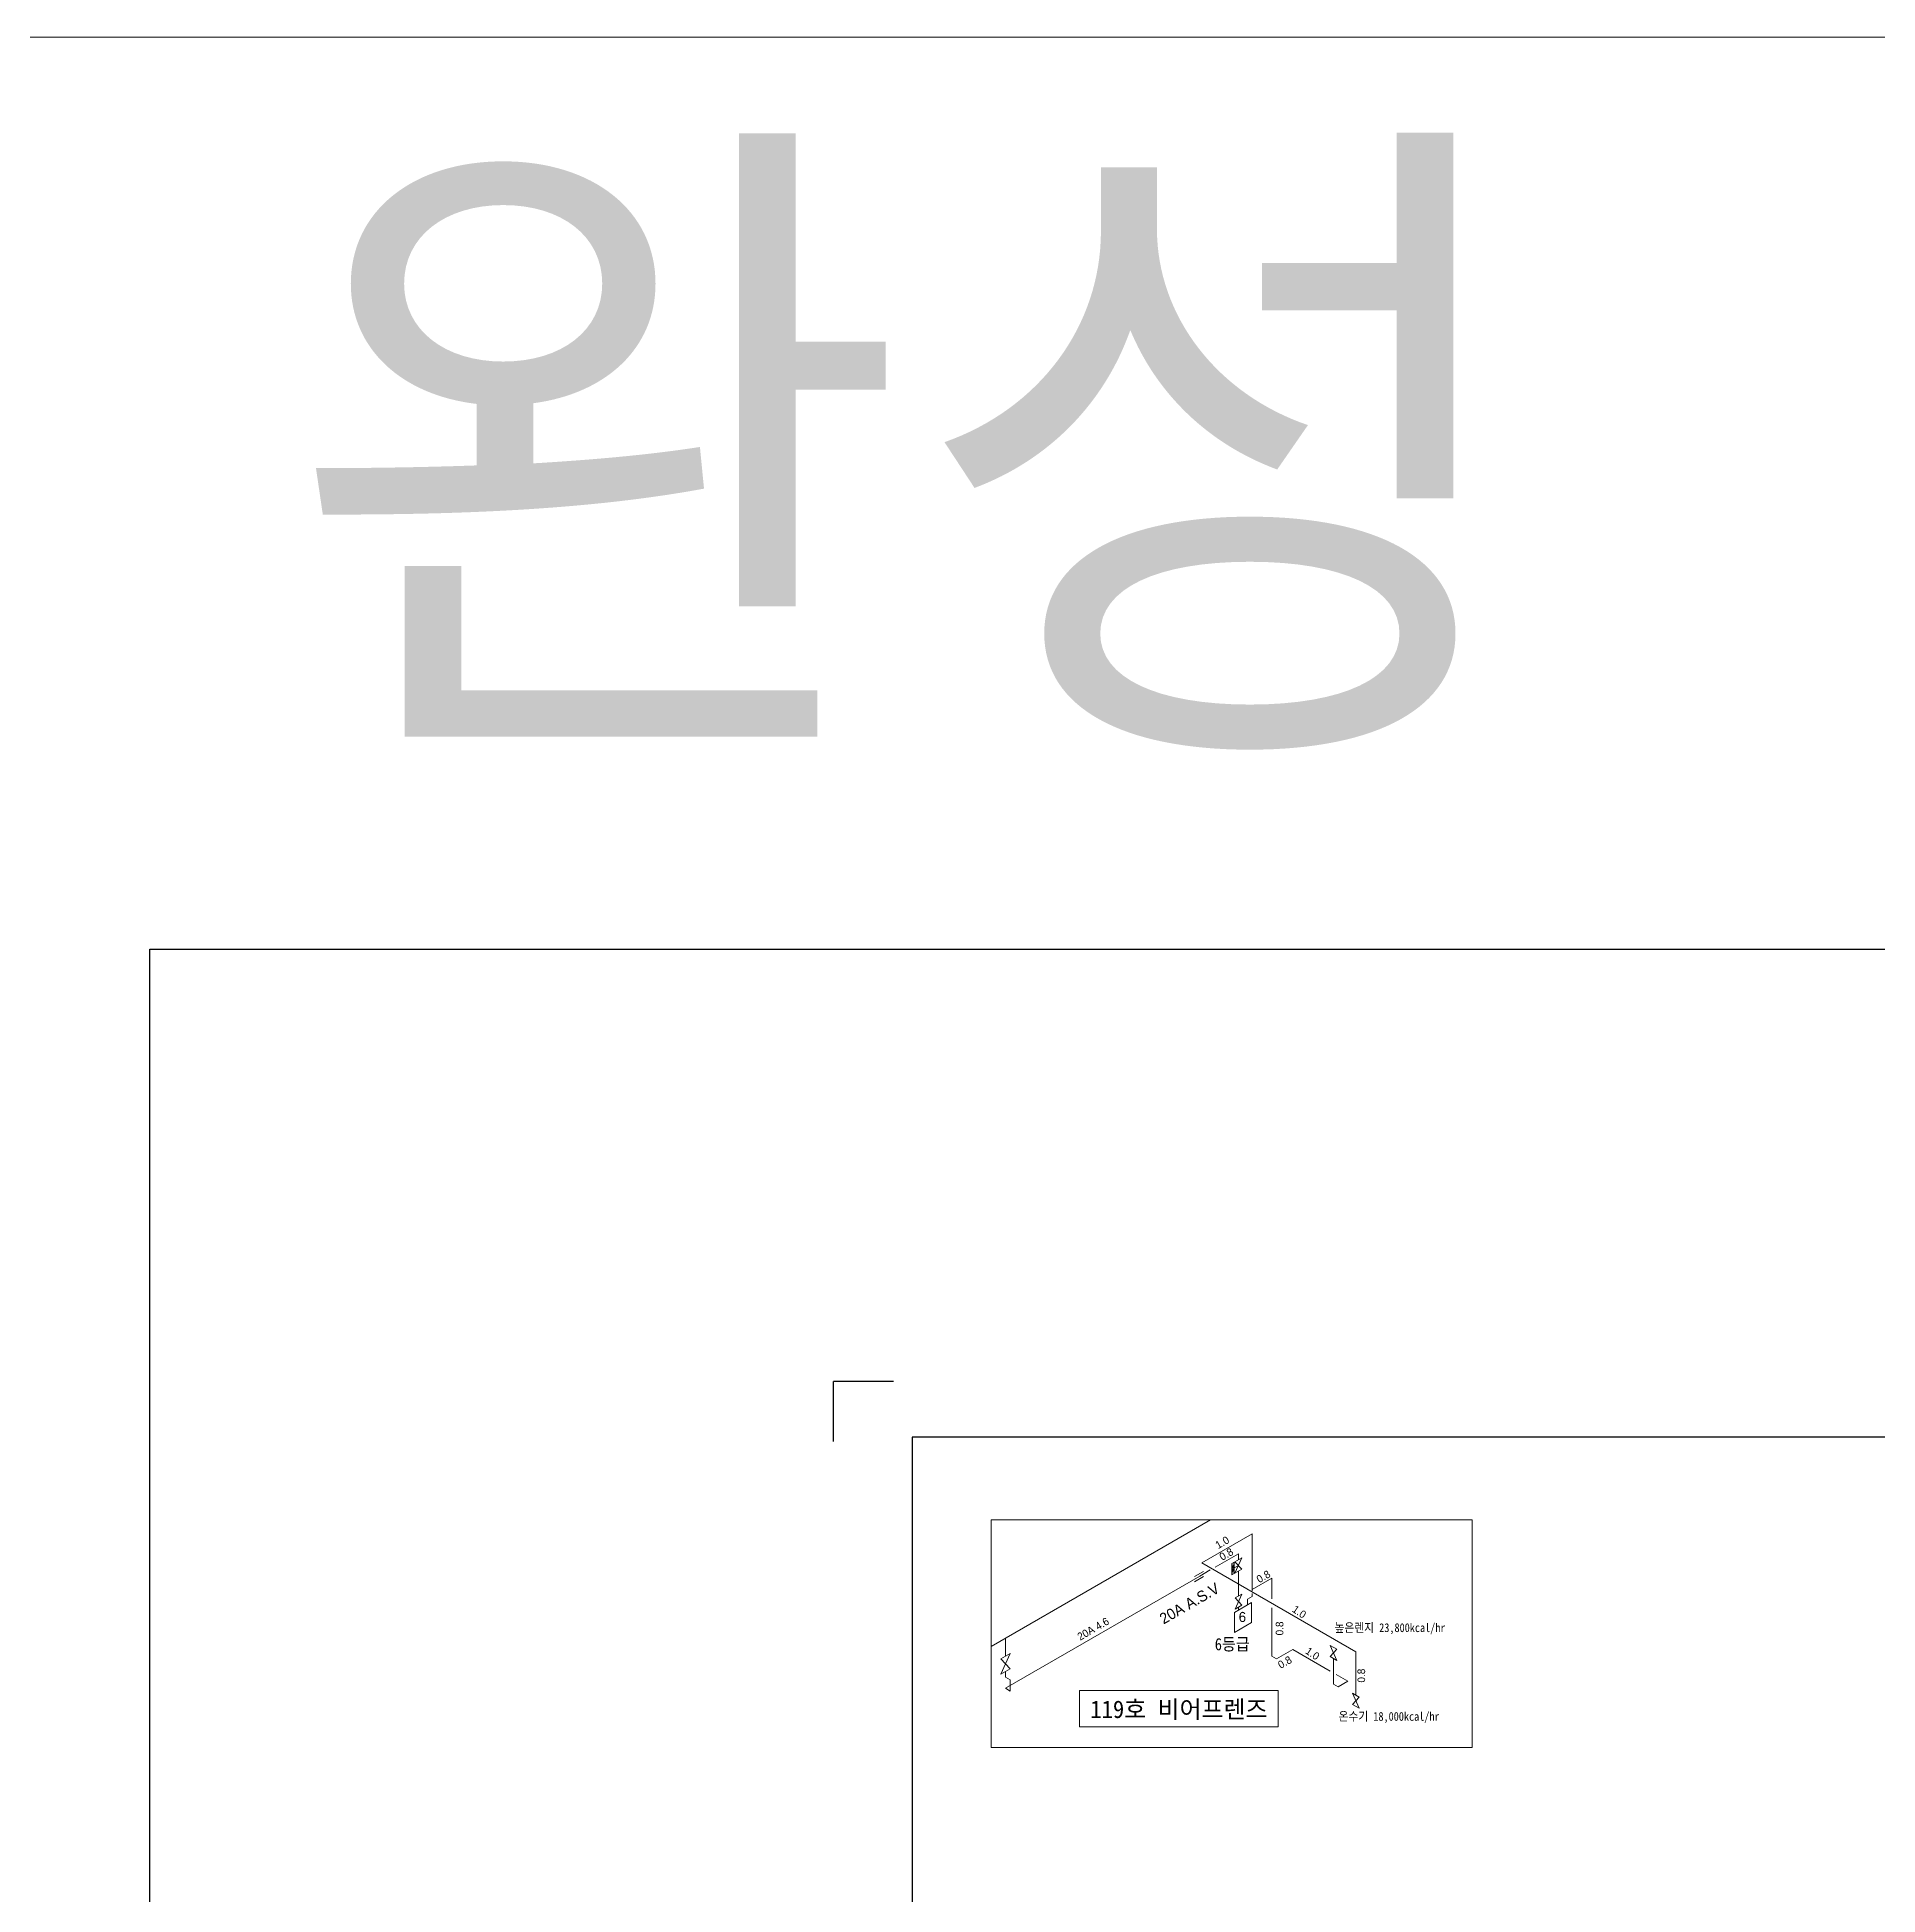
# Model space of a CAD drawing. Header units: millimetres. Extents: x 16332047 to 33387680, y -14835522 to -7015081.
# Drawn here: x 16402421 to 16435497, y -7373878 to -7340504 of the extents above; entities that cross this region are included whole.
import ezdxf
from ezdxf.enums import TextEntityAlignment as Align

# ---------------------------------------------------------------- set-up
doc = ezdxf.new("R2010")
doc.units = ezdxf.units.MM
doc.header["$LTSCALE"] = 300
doc.header["$MEASUREMENT"] = 0
for name, color, linetype in [('3', 3, 'CONTINUOUS'), ('A-HAT', 5, 'CONTINUOUS'), ('PIPE-N', 3, 'CONTINUOUS'), ('TEXT', 3, 'CONTINUOUS')]:
    doc.layers.add(name, color=color, linetype=linetype)
doc.layers.add('arch', color=255, linetype='CONTINUOUS', lineweight=25)
doc.styles.add('GHD', font='')
doc.styles.add('돋움체', font='')
doc.styles.get('GHD').set_extended_font_data('Dotum')
doc.styles.get('돋움체').set_extended_font_data('DotumChe')

msp = doc.modelspace()

# ---------------------------------------------------------------- linework, layer by layer
at = {"layer": '3', "color": 0, "linetype": 'Continuous'}
for p, q in [((16416733, -7365735), (16416733, -7364658)), ((16417810, -7364658), (16416733, -7364658)), ((16417810, -7364658), (16416733, -7364658)), ((16417810, -7364658), (16416733, -7364658)), ((16417810, -7364658), (16416733, -7364658)), ((16458307, -7365658), (16418146, -7365658)), ((16418146, -7365658), (16418146, -7417574))]:
    msp.add_line(p, q, dxfattribs=at)
at = {"layer": 'A-HAT', "color": 7, "lineweight": 18}
for p, q in [((16424256, -7367392), (16423351, -7367915)), ((16424256, -7368392), (16424256, -7367392)), ((16423351, -7367915), (16426116, -7369512)), ((16423589, -7367992), (16424006, -7367751)), ((16423890, -7367925), (16423932, -7367901)), ((16423932, -7367901), (16423890, -7368131)), ((16423890, -7368131), (16423890, -7367925)), ((16423932, -7368107), (16423890, -7367925)), ((16423932, -7367901), (16423932, -7368107)), ((16423932, -7368004), (16424006, -7367961)), ((16424006, -7367751), (16424006, -7367859)), ((16419821, -7370167), (16423313, -7368151)), ((16423218, -7368161), (16423378, -7368069)), ((16423218, -7368254), (16423378, -7368162)), ((16423313, -7368151), (16423502, -7368042)), ((16423890, -7368131), (16423932, -7368107)), ((16424006, -7368064), (16424006, -7368509)), ((16424256, -7368392), (16424607, -7368190)), ((16424607, -7368190), (16424607, -7368561)), ((16423934, -7368805), (16424245, -7368625)), ((16424170, -7368568), (16424256, -7368518)), ((16424170, -7368668), (16424170, -7368568)), ((16424245, -7368625), (16424245, -7368985)), ((16424256, -7368414), (16424256, -7368392)), ((16424256, -7368518), (16424256, -7368467)), ((16423934, -7369165), (16423934, -7368805)), ((16424006, -7368763), (16424006, -7368711)), ((16424607, -7368725), (16424607, -7369590)), ((16424245, -7368985), (16423934, -7369165)), ((16424607, -7369590), (16424693, -7369640)), ((16424693, -7369640), (16424986, -7369471)), ((16424986, -7369471), (16425656, -7369858)), ((16425714, -7370092), (16425714, -7369633)), ((16426116, -7369512), (16426116, -7370291)), ((16419821, -7369867), (16419821, -7369967)), ((16419821, -7369967), (16419908, -7370017)), ((16425762, -7369919), (16425974, -7370042)), ((16419908, -7370217), (16419821, -7370167)), ((16419908, -7370017), (16419908, -7370217)), ((16425801, -7370142), (16425714, -7370092)), ((16425974, -7370042), (16425801, -7370142))]:
    msp.add_line(p, q, dxfattribs=at)
at = {"layer": 'A-HAT', "color": 4, "lineweight": 5}
msp.add_lwpolyline([(16332047, -7340504), (17225106, -7340504), (17225106, -7536127), (16332047, -7536127)], close=True, dxfattribs=at)
at = {"layer": 'A-HAT', "color": 1}
msp.add_lwpolyline([(16404448, -7356890), (16530876, -7356890), (16530876, -7527806), (16404448, -7527806)], close=True, dxfattribs=at)
at = {"layer": 'A-HAT', "color": 7, "lineweight": 18}
msp.add_lwpolyline([(16419564, -7367139), (16428210, -7367139), (16428210, -7371232), (16419564, -7371232)], close=True, dxfattribs=at)
at = {"layer": 'arch', "color": 7, "lineweight": 9}
msp.add_lwpolyline([(16421154, -7370860), (16424719, -7370860), (16424719, -7370207), (16421154, -7370207)], close=True, dxfattribs=at)
at = {"layer": 'PIPE-N', "color": 7, "lineweight": 13}
for p, q in [((16423504, -7367139), (16419564, -7369414)), ((16419821, -7369265), (16419821, -7369592)), ((16419903, -7369545), (16419740, -7369639)), ((16419740, -7369914), (16419903, -7369545)), ((16419740, -7369639), (16419903, -7369819)), ((16419903, -7369819), (16419740, -7369914))]:
    msp.add_line(p, q, dxfattribs=at)
at = {"layer": 'PIPE-N', "color": 7, "lineweight": 18}
for p, q in [((16424067, -7367823), (16423945, -7367894)), ((16423945, -7368100), (16424067, -7367823)), ((16423945, -7367894), (16424067, -7368029)), ((16424067, -7368029), (16423945, -7368100)), ((16424066, -7368475), (16423946, -7368544)), ((16423946, -7368746), (16424066, -7368475)), ((16423946, -7368544), (16424066, -7368676)), ((16424066, -7368676), (16423946, -7368746)), ((16425654, -7369397), (16425774, -7369466)), ((16425774, -7369668), (16425654, -7369397)), ((16425774, -7369466), (16425654, -7369599)), ((16425654, -7369599), (16425774, -7369668)), ((16426056, -7370256), (16426176, -7370326)), ((16426176, -7370527), (16426056, -7370256)), ((16426176, -7370326), (16426056, -7370458)), ((16426056, -7370458), (16426176, -7370527))]:
    msp.add_line(p, q, dxfattribs=at)

# ---------------------------------------------------------------- texts
at = {"layer": '3', "color": 7, "lineweight": 13, "style": 'GHD'}
for s, height, rotation, p in [('1.0', 137.2, 30, (16423643, -7367669)), ('0.8', 137.2, 30, (16423716, -7367880)), ('20A A.S.V', 196, 30, (16422663, -7369023)), ('0.8', 137.2, 30, (16424382, -7368282)), ('20A 4.6', 137.2, 30, (16421163, -7369314)), ('1.0', 137.2, 325.8476, (16424959, -7368781)), ('0.8', 137.2, 90, (16424815, -7369217)), ('0.8', 137.2, 30, (16424767, -7369821)), ('1.0', 137.2, 325.8476, (16425197, -7369530)), ('0.8', 137.2, 90, (16426284, -7370065))]:
    msp.add_text(s, height=height, rotation=rotation, dxfattribs=at).set_placement(p)
msp.add_text('6', height=181, dxfattribs=at).set_placement((16424013, -7368977))
at = {"layer": 'arch', "color": 3, "lineweight": 9, "style": '돋움체'}
msp.add_text('완성', height=9000, dxfattribs=at).set_placement((16418124, -7352372), align=Align.CENTER)
at = {"layer": 'arch', "color": 7, "lineweight": 9, "style": '돋움체'}
msp.add_text('119호 비어프렌즈', height=315, dxfattribs=at).set_placement((16422938, -7370702), align=Align.CENTER)
at = {"layer": 'TEXT', "color": 7, "style": '돋움체', "width": 0.9}
for s, height, p in [('6등급', 220.5, (16423583, -7369485, 0)), ('높은렌지 23,800kcal/hr', 157.5, (16425734, -7369157, 0)), ('온수기 18,000kcal/hr', 157.5, (16425806, -7370751, 0))]:
    msp.add_text(s, height=height, dxfattribs=at).set_placement(p)

doc.saveas('drawing.dxf')
